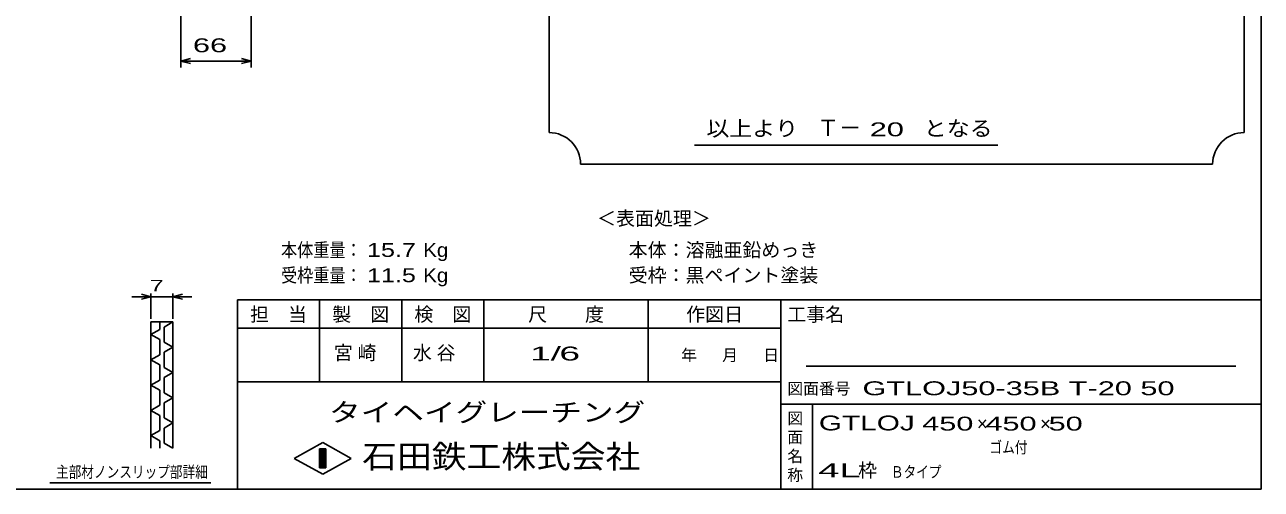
# Model space of a CAD drawing. Units: millimetres, scale not verified. Extents: x -1092 to 1039, y -770 to 632.
# Drawn here: x -135 to 1039, y -688 to -246 of the extents above; entities that cross this region are included whole.
import ezdxf
from ezdxf.enums import TextEntityAlignment as Align

# ---------------------------------------------------------------- set-up
doc = ezdxf.new("R2010")
doc.units = ezdxf.units.MM
doc.header["$LTSCALE"] = 6
for name, color, linetype, lineweight in [('0_2', 150, 'Continuous', 25), ('22', 4, 'Continuous', 25), ('24', 2, 'Continuous', 25), ('32', 4, 'Continuous', 25)]:
    doc.layers.add(name, color=color, linetype=linetype, lineweight=lineweight)
doc.styles.add('ベクトル', font='')
doc.styles.get('ベクトル').set_extended_font_data('ベクトル')

msp = doc.modelspace()

# ---------------------------------------------------------------- linework, layer by layer
at = {"layer": '0_2'}
for p, q in [((1038.6, 632.1), (1038.6, -687.9)), ((1038.6, -507.9), (66.6, -507.9)), ((66.6, -507.9), (66.6, -687.9)), ((144.6, -507.9), (144.6, -585.9)), ((222.6, -585.9), (222.6, -507.9)), ((300.6, -507.9), (300.6, -585.9)), ((456.6, -585.9), (456.6, -507.9)), ((582.6, -507.9), (582.6, -687.9)), ((582.6, -534.9), (66.6, -534.9)), ((1014.6, -570.9), (606.6, -570.9)), ((66.6, -585.9), (582.6, -585.9)), ((582.6, -606.9), (1038.6, -606.9)), ((612.6, -687.9), (612.6, -606.9)), ((120.6, -658.5), (147.6, -643.5)), ((147.6, -643.5), (174.6, -658.5)), ((144.6, -649.5), (150.6, -649.5)), ((144.6, -667.5), (144.6, -649.5)), ((144.6, -649.5), (145.8, -649.5)), ((145.8, -649.5), (145.8, -667.5)), ((147, -667.5), (147, -649.5)), ((147, -649.5), (148.2, -649.5)), ((148.2, -649.5), (148.2, -667.5)), ((149.4, -667.5), (149.4, -649.5)), ((149.4, -649.5), (150.6, -649.5)), ((150.6, -649.5), (150.6, -667.5)), ((150.6, -649.5), (150.6, -667.5)), ((147.6, -673.5), (120.6, -658.5)), ((150.6, -667.5), (144.6, -667.5)), ((145.8, -667.5), (147, -667.5)), ((174.6, -658.5), (147.6, -673.5)), ((148.2, -667.5), (149.4, -667.5)), ((1038.6, -687.9), (-1037.4, -687.9))]:
    msp.add_line(p, q, dxfattribs=at)
at = {"layer": '22'}
for p, q in [((13, -287), (13, -149)), ((79.5, -287), (79.5, -158.802)), ((13, -281), (22, -278.6)), ((22, -283.4), (13, -281)), ((13, -281), (79.5, -281)), ((79.5, -281), (70.5, -278.6)), ((70.5, -283.4), (79.5, -281))]:
    msp.add_line(p, q, dxfattribs=at)
at = {"layer": '24', "color": 4}
for p, q in [((362.4, 581.1), (362.4, -348.9)), ((1022.4, -348.9), (1022.4, 581.1)), ((500.4, -360.9), (788.4, -360.9)), ((392.4, -378.9), (992.4, -378.9))]:
    msp.add_line(p, q, dxfattribs=at)
for centre, start, end in [((362.4, -378.9), 0, 90), ((1022.4, -378.9), 90, 180)]:
    msp.add_arc(centre, 30, start, end, dxfattribs=at)
at = {"layer": '32'}
for p, q in [((-15.6, -504.9), (-24.6, -502.5)), ((-15.6, -525.9), (-15.6, -501.9)), ((5.4, -501.9), (5.4, -525.9)), ((5.4, -504.9), (14.4, -502.5)), ((-15.6, -504.9), (-33.6, -504.9)), ((-24.6, -507.3), (-15.6, -504.9)), ((-15.6, -504.9), (5.4, -504.9)), ((14.4, -507.3), (5.4, -504.9)), ((5.4, -504.9), (23.4, -504.9)), ((-15.6, -528.9), (5.4, -528.9)), ((-15.6, -648.9), (-15.6, -528.9)), ((-7.2, -536.1), (-15.6, -540.9)), ((-7.2, -528.9), (-7.2, -536.1)), ((5.4, -528.9), (-3, -533.7)), ((-3, -533.7), (-3, -548.1)), ((5.4, -528.9), (5.4, -648.9)), ((-15.6, -540.9), (-7.2, -545.7)), ((-7.2, -545.7), (-7.2, -560.1)), ((-3, -548.1), (5.4, -552.9)), ((-7.2, -560.1), (-15.6, -564.9)), ((5.4, -552.9), (-3, -557.7)), ((-3, -557.7), (-3, -572.1)), ((-15.6, -564.9), (-7.2, -569.7)), ((-7.2, -569.7), (-7.2, -584.1)), ((-3, -572.1), (5.4, -576.9)), ((-7.2, -584.1), (-15.6, -588.9)), ((5.4, -576.9), (-3, -581.7)), ((-3, -581.7), (-3, -596.1)), ((-15.6, -588.9), (-7.2, -593.7)), ((-7.2, -593.7), (-7.2, -608.1)), ((-3, -596.1), (5.4, -600.9)), ((-7.2, -608.1), (-15.6, -612.9)), ((5.4, -600.9), (-3, -605.7)), ((-3, -605.7), (-3, -620.1)), ((-15.6, -612.9), (-7.2, -617.7)), ((-7.2, -617.7), (-7.2, -632.1)), ((-3, -620.1), (5.4, -624.9)), ((-7.2, -632.1), (-15.6, -636.9)), ((5.4, -624.9), (-3, -629.7)), ((-3, -629.7), (-3, -644.1)), ((-15.6, -636.9), (-7.2, -641.7)), ((-7.2, -641.7), (-7.2, -648.9)), ((-3, -644.1), (5.4, -648.9)), ((41.4, -681.9), (-111.6, -681.9))]:
    msp.add_line(p, q, dxfattribs=at)

# ---------------------------------------------------------------- texts
at = {"layer": '0_2', "style": 'ベクトル'}
for s, height, p in [('担\u3000当', 13.2, (78.6, -521.7)), ('製\u3000図', 13.2, (156.6, -521.7)), ('検\u3000図', 13.2, (234.6, -521.7)), ('尺\u3000\u3000度', 13.2, (342.6, -521.7)), ('作図日', 13.2, (492.6, -521.7)), ('工事名', 13.2, (588.6, -521.7)), ('年', 11, (487.8, -560.4)), ('月', 11, (526.8, -560.4)), ('日', 11, (565.8, -560.4)), ('図面番号', 11, (588.6, -592.2)), ('図', 11, (588.6, -620.4)), ('面', 11, (588.6, -638.4)), ('名', 11, (588.6, -656.4)), ('称', 11, (588.6, -674.4))]:
    msp.add_text(s, height=height, dxfattribs=at).set_placement(p, align=Align.MIDDLE_LEFT)
at = {"layer": '0_2', "color": 222, "style": 'ベクトル'}
for s, height, width, p in [('タイヘイグレーチング', 17.6, 1.25, (153.6, -614.7)), ('石田鉄工株式会社', 21.99, 1.1, (185.1, -656.7))]:
    msp.add_text(s, height=height, dxfattribs=dict(at, width=width)).set_placement(p, align=Align.MIDDLE_LEFT)
at = {"layer": '22', "color": 2, "style": 'ベクトル'}
for s, height, width, p in [(' 66 ', 13.2, 1.65, (16.25, -266)), ('本体重量：', 13.2, 0.85, (108, -460.5)), (' 15.7', 13.2, 1.35, (183, -460.5)), ('Kg', 13.2, 1.1, (243, -460.5)), ('受枠重量：', 13.2, 0.85, (108, -484.5)), (' 11.5', 13.2, 1.35, (183, -484.5)), ('Kg', 13.2, 1.1, (243, -484.5)), ('1/', 13.2, 2, (344.4, -558.9)), (' 6 ', 13.2, 2, (362.4, -558.9)), ('GTLOJ50-35B T-20 50              ', 13.2, 1.65, (660, -591.9)), ('GTLOJ', 14.08, 1.5, (618.6, -624.9)), (' 450 ', 13.2, 1.65, (708.6, -625.5)), (' 450 ', 13.2, 1.65, (768.6, -625.5)), (' 50 ', 13.2, 1.65, (828.6, -625.5)), ('ゴム付', 11, 0.8, (780.6, -648)), ('4L', 13.2, 2.05, (618, -669.9)), ('Ｂタイプ', 11, 0.8, (687, -671.4))]:
    msp.add_text(s, height=height, dxfattribs=dict(at, width=width)).set_placement(p, align=Align.MIDDLE_LEFT)
for s, p in [('＜表面処理＞', (408, -430.5)), ('本体：', (438, -460.5)), ('溶融亜鉛めっき', (492, -460.5)), ('受枠：', (438, -484.5)), ('黒ペイント塗装', (492, -484.5)), ('×', (768.6, -625.5)), ('×', (828.6, -625.5)), ('枠', (655.8, -669.9))]:
    msp.add_text(s, height=13.2, dxfattribs=at).set_placement(p, align=Align.MIDDLE_LEFT)
at = {"layer": '22', "color": 2, "char_height": 13.2, "attachment_point": 4, "style": 'ベクトル'}
for s, insert in [('\\T1.25;宮崎\u3000', (158.1, -558.9)), ('\\T1.25;水谷\u3000', (233.1, -558.9))]:
    msp.add_mtext(s, dxfattribs=dict(at, insert=insert))
at = {"layer": '24', "style": 'ベクトル'}
for s, height, width, p in [('以上より\u3000', 14.52, 1.1, (511.8, -345)), (' 20 ', 13.2, 1.65, (658.8, -345.9)), ('となる', 14.52, 1.1, (718.2, -345))]:
    msp.add_text(s, height=height, dxfattribs=dict(at, width=width)).set_placement(p, align=Align.MIDDLE_LEFT)
msp.add_text('Ｔ－', height=15.4, dxfattribs=at).set_placement((616.8, -344.4), align=Align.MIDDLE_LEFT)
at = {"layer": '32', "color": 2, "style": 'ベクトル'}
for s, width, p in [(' 7 ', 1.6, (-23.1, -494.4)), ('主部材ノンスリップ部詳細', 0.8, (-105.6, -671.4))]:
    msp.add_text(s, height=11, dxfattribs=dict(at, width=width)).set_placement(p, align=Align.MIDDLE_LEFT)

doc.saveas('drawing.dxf')
